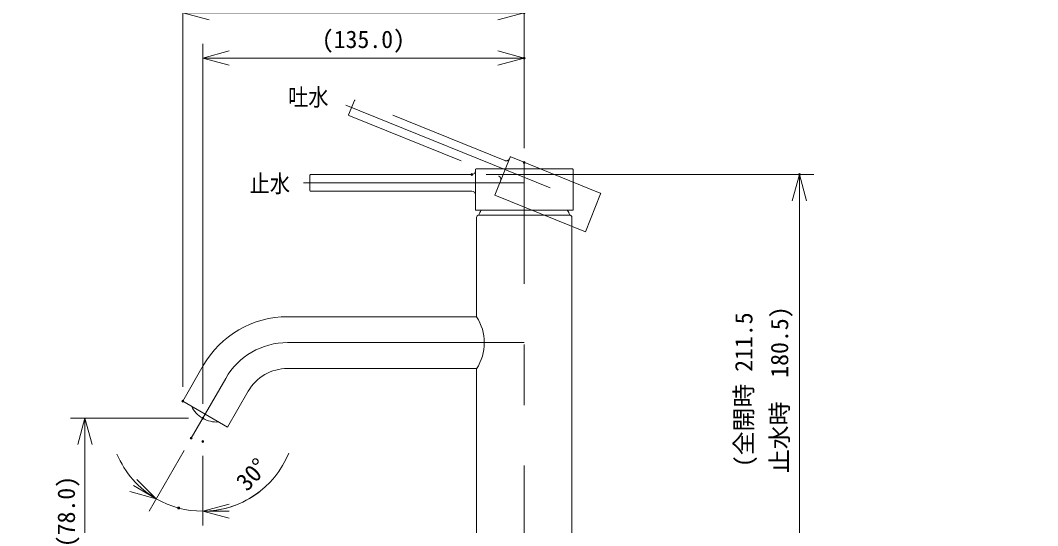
# Model space of a CAD drawing. Units: millimetres on the paper. Extents: x -210 to 210, y -148 to 148.
# Drawn here: x -25.5 to 81.3, y -4.4 to 48.6 of the extents above; entities that cross this region are included whole.
import ezdxf
from ezdxf.enums import TextEntityAlignment as Align

# ---------------------------------------------------------------- set-up
doc = ezdxf.new("R2010")
doc.units = ezdxf.units.MM
doc.header["$PDMODE"] = 32
doc.header["$PDSIZE"] = 0.2
doc.linetypes.add('USER1', pattern=[50.8, 31.75, -6.35, 6.35, -6.35])
doc.linetypes.add('USER2', pattern=[19.05, 12.7, -6.35])
for name, color, linetype, lineweight in [('0-0_0', 7, 'Continuous', 15), ('0-1_DEFPOINTS', 7, 'Continuous', 15), ('0-4_1_4', 3, 'Continuous', 18)]:
    doc.layers.add(name, color=color, linetype=linetype, lineweight=lineweight)
doc.styles.add('ＭＳ ゴシック', font='')
doc.styles.get('ＭＳ ゴシック').set_extended_font_data('MS Gothic')

# ---------------------------------------------------------------- blocks, each defined once
blk = doc.blocks.new('_OPEN30')
at = {"layer": '0-0_0'}
blk.add_line((0, 0), (-1, 0), dxfattribs=at)
blk.add_lwpolyline([(-1, 0.2679), (0, 0), (-1, -0.2679)], dxfattribs=at)
blk = doc.blocks.new('D13')
at = {"layer": '0-0_0'}
for p, q in [((-6.322, 8.407), (-6.322, 46.184)), ((27.428, 35.231), (27.428, 46.184)), ((-6.322, 44.684), (27.428, 44.684))]:
    blk.add_line(p, q, dxfattribs=at)
at = {"layer": '0-1_DEFPOINTS'}
for p in [(27.428, 44.684), (27.428, 33.731), (-6.322, 6.907)]:
    blk.add_point(p, dxfattribs=at)
at = {"layer": '0-0_0', "xscale": 2.77, "yscale": 2.77, "rotation": 180}
blk.add_blockref('_OPEN30', (-6.322, 44.684), dxfattribs=at)
at = {"layer": '0-0_0', "xscale": 2.77, "yscale": 2.77}
blk.add_blockref('_OPEN30', (27.428, 44.684), dxfattribs=at)
at = {"layer": '0-0_0', "style": 'ＭＳ ゴシック'}
blk.add_text('(135.0)', height=1.833, dxfattribs=at).set_placement((6.178, 45.184), align=Align.BOTTOM_LEFT)
blk = doc.blocks.new('D14')
at = {"layer": '0-0_0'}
for p, q in [((-8.422, 10.195), (-8.422, 50.936)), ((27.428, 35.231), (27.428, 50.936)), ((-8.422, 49.436), (27.428, 49.436))]:
    blk.add_line(p, q, dxfattribs=at)
at = {"layer": '0-1_DEFPOINTS'}
for p in [(27.428, 49.436), (27.428, 33.731), (-8.422, 8.695)]:
    blk.add_point(p, dxfattribs=at)
at = {"layer": '0-0_0', "xscale": 2.77, "yscale": 2.77, "rotation": 180}
blk.add_blockref('_OPEN30', (-8.422, 49.436), dxfattribs=at)
at = {"layer": '0-0_0', "xscale": 2.77, "yscale": 2.77}
blk.add_blockref('_OPEN30', (27.428, 49.436), dxfattribs=at)
at = {"layer": '0-0_0', "style": 'ＭＳ ゴシック'}
blk.add_text('(143.5)', height=1.833, dxfattribs=at).set_placement((6.016, 49.936), align=Align.BOTTOM_LEFT)
blk = doc.blocks.new('D15')
at = {"layer": '0-0_0'}
for p, q in [((-7.822, 6.907), (-20.18, 6.907)), ((-18.68, 6.907), (-18.68, -12.661))]:
    blk.add_line(p, q, dxfattribs=at)
at = {"layer": '0-1_DEFPOINTS'}
for p in [(-6.322, 6.907), (-25.361, -12.661), (-18.68, -12.661)]:
    blk.add_point(p, dxfattribs=at)
at = {"layer": '0-0_0', "xscale": 2.77, "yscale": 2.77}
for p, rotation in [((-18.68, 6.907), 90), ((-18.68, -12.661), 270)]:
    blk.add_blockref('_OPEN30', p, dxfattribs=dict(at, rotation=rotation))
at = {"layer": '0-0_0', "style": 'ＭＳ ゴシック'}
blk.add_text('(78.0)', height=1.833, rotation=90, dxfattribs=at).set_placement((-19.18, -6.627), align=Align.BOTTOM_LEFT)
blk = doc.blocks.new('D16')
at = {"layer": '0-0_0'}
for p, q in [((-8.272, 3.529), (-11.946, -2.835)), ((-6.322, 2.953), (-6.322, -4.342))]:
    blk.add_line(p, q, dxfattribs=at)
for start, end in [(270, 337.99363), (202.6791, 240), (270, 307.3209), (240, 270)]:
    blk.add_arc((-6.322, 6.907), 9.749, start, end, dxfattribs=at)
at = {"layer": '0-1_DEFPOINTS'}
for p in [(-6.322, 6.907), (-7.522, 4.828), (-6.322, 4.453), (-8.845, -2.509)]:
    blk.add_point(p, dxfattribs=at)
at = {"layer": '0-0_0', "xscale": 2.77, "yscale": 2.77}
for p, rotation in [((-11.196, -1.535), 330), ((-6.322, -2.842), 180)]:
    blk.add_blockref('_OPEN30', p, dxfattribs=dict(at, rotation=rotation))
at = {"layer": '0-0_0', "style": 'ＭＳ ゴシック'}
blk.add_text('30°', height=1.833, rotation=46.953, dxfattribs=at).set_placement((-1.269, -1.233), align=Align.BOTTOM_LEFT)
blk = doc.blocks.new('D17')
at = {"layer": '0-0_0'}
for p, q in [((23.428, 32.464), (57.804, 32.464)), ((56.304, -12.661), (56.304, 32.464))]:
    blk.add_line(p, q, dxfattribs=at)
at = {"layer": '0-1_DEFPOINTS'}
for p in [(21.928, 32.464), (56.304, 32.464), (81.21, -12.661)]:
    blk.add_point(p, dxfattribs=at)
at = {"layer": '0-0_0', "xscale": 2.77, "yscale": 2.77}
for p, rotation in [((56.304, 32.464), 90), ((56.304, -12.661), 270)]:
    blk.add_blockref('_OPEN30', p, dxfattribs=dict(at, rotation=rotation))
at = {"layer": '0-0_0', "style": 'ＭＳ ゴシック'}
for s, p in [('止水時\u3000180.5)', (55.679, 1.151)), ('(全開時 211.5', (51.929, 1.776))]:
    blk.add_text(s, height=1.833, rotation=90, dxfattribs=at).set_placement(p, align=Align.BOTTOM_LEFT)

msp = doc.modelspace()

# ---------------------------------------------------------------- linework, layer by layer
at = {"layer": '0-4_1_4', "color": 7, "linetype": 'USER1', "lineweight": 15}
for p, q in [((30.163, 31.057), (8.683, 39.736)), ((27.428, -29.807), (27.428, 33.731)), ((27.428, 31.589), (4.262, 31.589)), ((27.428, 14.839), (2.588, 14.839)), ((-3.907, 11.089), (-7.522, 4.828))]:
    msp.add_line(p, q, dxfattribs=at)
at = {"layer": '0-4_1_4', "linetype": 'USER2'}
for p, q in [((8.997, 38.733), (9.606, 40.239)), ((25.391, 33.929), (9.687, 40.274)), ((9.031, 38.651), (24.736, 32.306)), ((25.94, 34.287), (25.411, 32.977)), ((26.022, 34.321), (35.409, 30.528)), ((25.411, 32.977), (24.334, 30.312)), ((24.334, 30.312), (33.838, 26.472)), ((33.838, 26.472), (35.444, 30.447))]:
    msp.add_line(p, q, dxfattribs=at)
at = {"layer": '0-4_1_4'}
for p, q in [((4.928, 30.776), (4.928, 32.401)), ((21.928, 32.464), (4.991, 32.464)), ((22.303, 33.001), (22.303, 31.589)), ((22.366, 33.064), (32.491, 33.064)), ((32.553, 28.714), (32.553, 33.001)), ((22.303, 31.589), (22.303, 28.714)), ((4.991, 30.714), (21.928, 30.714)), ((22.303, 28.714), (32.553, 28.714)), ((22.428, 27.964), (22.428, 17.551)), ((32.428, 27.964), (32.428, -11.036)), ((22.428, 12.126), (22.428, -11.036))]:
    msp.add_line(p, q, dxfattribs=at)
at = {"layer": '0-4_1_4', "color": 7, "lineweight": 15}
for p, q in [((2.588, 17.551), (22.428, 17.551)), ((-6.257, 12.445), (-8.422, 8.695)), ((2.588, 12.126), (22.428, 12.126)), ((-1.558, 9.733), (-3.723, 5.983)), ((-8.422, 8.695), (-6.073, 7.339)), ((-3.723, 5.983), (-6.073, 7.339))]:
    msp.add_line(p, q, dxfattribs=at)
at = {"layer": '0-4_1_4'}
msp.add_lwpolyline([(32.178, 28.214), (32.003, 28.214), (22.678, 28.214)], dxfattribs=at)
for centre, radius, start, end in [((9.664, 40.216), 0.0625, 68, 158), ((25.998, 34.263), 0.0625, 68, 158), ((4.991, 32.401), 0.0625, 90, 180), ((21.928, 32.839), 0.375, 269.97873, 0.96205), ((22.366, 33.001), 0.0625, 90, 180), ((32.491, 33.001), 0.0625, 0, 90), ((4.991, 30.776), 0.0625, 180, 270), ((21.928, 30.339), 0.375, 359.98149, 90.0295), ((22.678, 27.964), 0.25, 90, 180), ((32.178, 27.964), 0.25, 0, 90), ((18.186, 14.826), 5.042, 327.28805, 32.71195)]:
    msp.add_arc(centre, radius, start, end, dxfattribs=at)
at = {"layer": '0-4_1_4', "linetype": 'USER2'}
for centre, radius, start, end in [((9.055, 38.709), 0.0625, 158, 248), ((25.532, 34.277), 0.375, 247.97873, 338.96205), ((24.595, 31.959), 0.375, 337.98149, 68.0295), ((35.386, 30.471), 0.0625, 338, 68)]:
    msp.add_arc(centre, radius, start, end, dxfattribs=at)
at = {"layer": '0-4_1_4', "color": 7, "lineweight": 15}
for centre, radius, start, end in [((24.331, 27.69), 1.75, 144.19406, 162.58279), ((30.525, 27.69), 1.75, 17.41721, 35.80594), ((2.588, 7.339), 10.213, 90, 150), ((2.588, 7.339), 4.787, 90, 150)]:
    msp.add_arc(centre, radius, start, end, dxfattribs=at)
at = {"layer": '0-4_1_4', "color": 7, "linetype": 'USER1', "lineweight": 15}
msp.add_arc((2.588, 7.339), 7.5, 90, 150, dxfattribs=at)
at = {"layer": '0-4_1_4', "color": 7}
for start, end in [(206.41159, 240), (240, 273.58841)]:
    msp.add_arc((-4.829, 9.493), 2.986, start, end, dxfattribs=at)

# ---------------------------------------------------------------- block references
at = {"layer": '0-4_1_4'}
for name in ['D14', 'D13', 'D17', 'D15', 'D16']:
    msp.add_blockref(name, (0, 0), dxfattribs=at)

# ---------------------------------------------------------------- texts
at = {"layer": '0-4_1_4', "color": 7, "style": 'ＭＳ ゴシック', "width": 0.85}
for s, p in [('吐水', (2.633, 39.122)), ('止水', (-1.405, 30.044))]:
    msp.add_text(s, height=1.833, dxfattribs=at).set_placement(p, align=Align.BOTTOM_LEFT)

doc.saveas('drawing.dxf')
